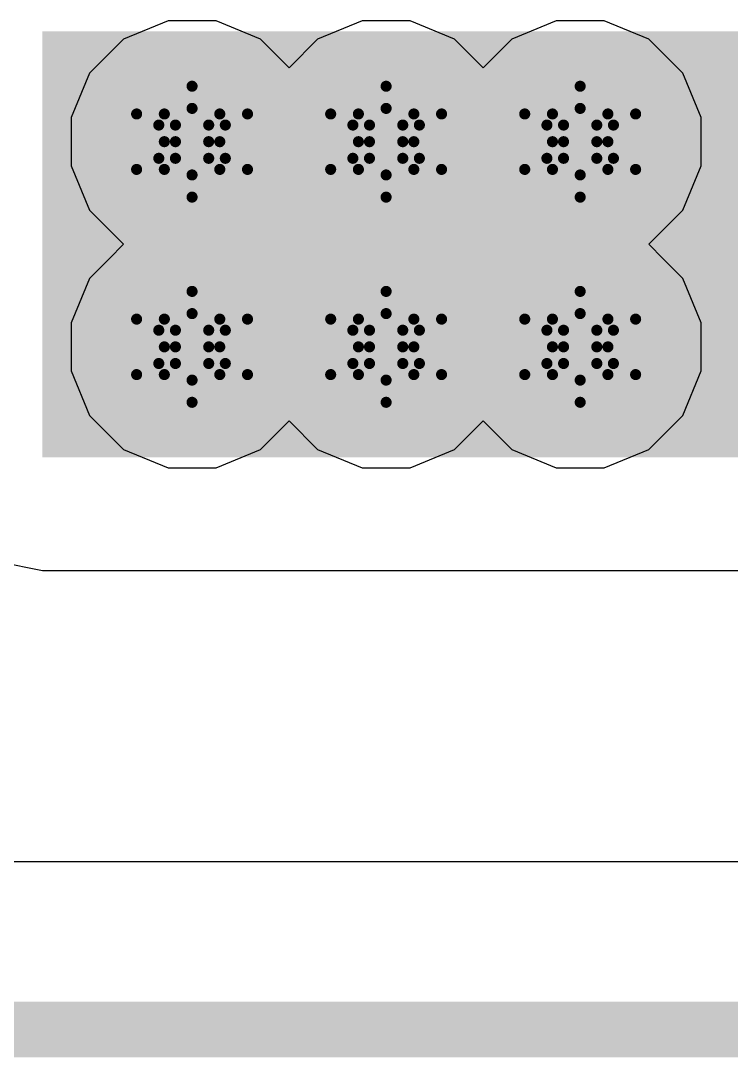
# Model space of a CAD drawing. Header units: inches. Extents: x -5 to 5328, y -4 to 5281.
# Drawn here: x 16.469 to 19.724, y -4.127 to 0.621 of the extents above; entities that cross this region are included whole.
import ezdxf

# ---------------------------------------------------------------- set-up
doc = ezdxf.new("R2010")
doc.units = ezdxf.units.IN
for name, color, linetype in [('Board Outline', 216, 'Continuous'), ('Bottom Layer', 5, 'Continuous'), ('Bottom Solder', 6, 'Continuous'), ('Drill Drawing', 1, 'Continuous'), ('Layer 1', 16, 'Continuous'), ('Layer 2', 76, 'Continuous'), ('Top Layer', 1, 'Continuous'), ('Top Solder', 216, 'Continuous'), ('Via Holes', 16, 'Continuous')]:
    doc.layers.add(name, color=color, linetype=linetype)

msp = doc.modelspace()

# ---------------------------------------------------------------- hatches: boundary and pattern name
at = {"layer": 'Bottom Layer'}
h = msp.add_hatch(color=5, dxfattribs=at)
edge = h.paths.add_edge_path()
edge.add_arc((17.2541, 0.0668), 0.3, 0, 360)
h = msp.add_hatch(color=5, dxfattribs=at)
edge = h.paths.add_edge_path()
edge.add_arc((18.1431, 0.0668), 0.3, 0, 360)
h = msp.add_hatch(color=5, dxfattribs=at)
edge = h.paths.add_edge_path()
edge.add_arc((19.0321, 0.0668), 0.3, 0, 360)
h = msp.add_hatch(color=5, dxfattribs=at)
edge = h.paths.add_edge_path()
edge.add_arc((17.2541, -0.873), 0.3, 0, 360)
h = msp.add_hatch(color=5, dxfattribs=at)
edge = h.paths.add_edge_path()
edge.add_arc((18.1431, -0.873), 0.3, 0, 360)
h = msp.add_hatch(color=5, dxfattribs=at)
edge = h.paths.add_edge_path()
edge.add_arc((19.0321, -0.873), 0.3, 0, 360)
at = {"layer": 'Bottom Solder'}
h = msp.add_hatch(color=6, dxfattribs=at)
edge = h.paths.add_edge_path()
edge.add_arc((17.2541, 0.0668), 0.4016, 0, 360)
h = msp.add_hatch(color=6, dxfattribs=at)
edge = h.paths.add_edge_path()
edge.add_arc((18.1431, 0.0668), 0.4016, 0, 360)
h = msp.add_hatch(color=6, dxfattribs=at)
edge = h.paths.add_edge_path()
edge.add_arc((19.0321, 0.0668), 0.4016, 0, 360)
h = msp.add_hatch(color=6, dxfattribs=at)
edge = h.paths.add_edge_path()
edge.add_arc((17.2541, -0.873), 0.4016, 0, 360)
h = msp.add_hatch(color=6, dxfattribs=at)
edge = h.paths.add_edge_path()
edge.add_arc((18.1431, -0.873), 0.4016, 0, 360)
h = msp.add_hatch(color=6, dxfattribs=at)
edge = h.paths.add_edge_path()
edge.add_arc((19.0321, -0.873), 0.4016, 0, 360)
at = {"layer": 'Layer 1'}
h = msp.add_hatch(color=16, dxfattribs=at)
edge = h.paths.add_edge_path()
edge.add_arc((17.2541, 0.0668), 0.3, 0, 360)
h = msp.add_hatch(color=16, dxfattribs=at)
edge = h.paths.add_edge_path()
edge.add_arc((18.1431, 0.0668), 0.3, 0, 360)
h = msp.add_hatch(color=16, dxfattribs=at)
edge = h.paths.add_edge_path()
edge.add_arc((19.0321, 0.0668), 0.3, 0, 360)
h = msp.add_hatch(color=16, dxfattribs=at)
edge = h.paths.add_edge_path()
edge.add_arc((17.2541, -0.873), 0.3, 0, 360)
h = msp.add_hatch(color=16, dxfattribs=at)
edge = h.paths.add_edge_path()
edge.add_arc((18.1431, -0.873), 0.3, 0, 360)
h = msp.add_hatch(color=16, dxfattribs=at)
edge = h.paths.add_edge_path()
edge.add_arc((19.0321, -0.873), 0.3, 0, 360)
at = {"layer": 'Layer 2'}
h = msp.add_hatch(color=76, dxfattribs=at)
edge = h.paths.add_edge_path()
edge.add_arc((17.2541, 0.0668), 0.3, 0, 360)
h = msp.add_hatch(color=76, dxfattribs=at)
edge = h.paths.add_edge_path()
edge.add_arc((18.1431, 0.0668), 0.3, 0, 360)
h = msp.add_hatch(color=76, dxfattribs=at)
edge = h.paths.add_edge_path()
edge.add_arc((19.0321, 0.0668), 0.3, 0, 360)
h = msp.add_hatch(color=76, dxfattribs=at)
edge = h.paths.add_edge_path()
edge.add_arc((17.2541, -0.873), 0.3, 0, 360)
h = msp.add_hatch(color=76, dxfattribs=at)
edge = h.paths.add_edge_path()
edge.add_arc((18.1431, -0.873), 0.3, 0, 360)
h = msp.add_hatch(color=76, dxfattribs=at)
edge = h.paths.add_edge_path()
edge.add_arc((19.0321, -0.873), 0.3, 0, 360)
at = {"layer": 'Top Layer'}
msp.add_hatch(color=1, dxfattribs=at).paths.add_polyline_path([(16.5683, -1.3791), (21.4423, -1.3791), (21.4423, 0.5717), (16.5683, 0.5717)])
h = msp.add_hatch(color=1, dxfattribs=at)
edge = h.paths.add_edge_path()
edge.add_arc((17.2541, 0.0668), 0.3, 0, 360)
h = msp.add_hatch(color=1, dxfattribs=at)
edge = h.paths.add_edge_path()
edge.add_arc((18.1431, 0.0668), 0.3, 0, 360)
h = msp.add_hatch(color=1, dxfattribs=at)
edge = h.paths.add_edge_path()
edge.add_arc((19.0321, 0.0668), 0.3, 0, 360)
h = msp.add_hatch(color=1, dxfattribs=at)
edge = h.paths.add_edge_path()
edge.add_arc((17.2541, -0.873), 0.3, 0, 360)
h = msp.add_hatch(color=1, dxfattribs=at)
edge = h.paths.add_edge_path()
edge.add_arc((18.1431, -0.873), 0.3, 0, 360)
h = msp.add_hatch(color=1, dxfattribs=at)
edge = h.paths.add_edge_path()
edge.add_arc((19.0321, -0.873), 0.3, 0, 360)
at = {"layer": 'Top Solder'}
h = msp.add_hatch(color=216, dxfattribs=at)
edge = h.paths.add_edge_path()
edge.add_arc((17.2541, 0.0668), 0.4016, 0, 360)
h = msp.add_hatch(color=216, dxfattribs=at)
edge = h.paths.add_edge_path()
edge.add_arc((18.1431, 0.0668), 0.4016, 0, 360)
h = msp.add_hatch(color=216, dxfattribs=at)
edge = h.paths.add_edge_path()
edge.add_arc((19.0321, 0.0668), 0.4016, 0, 360)
h = msp.add_hatch(color=216, dxfattribs=at)
edge = h.paths.add_edge_path()
edge.add_arc((17.2541, -0.873), 0.4016, 0, 360)
h = msp.add_hatch(color=216, dxfattribs=at)
edge = h.paths.add_edge_path()
edge.add_arc((18.1431, -0.873), 0.4016, 0, 360)
h = msp.add_hatch(color=216, dxfattribs=at)
edge = h.paths.add_edge_path()
edge.add_arc((19.0321, -0.873), 0.4016, 0, 360)
at = {"layer": 'Via Holes'}
h = msp.add_hatch(color=7, dxfattribs=at)
edge = h.paths.add_edge_path()
edge.add_arc((17.2541, 0.0668), 0.15, 0, 360)
h = msp.add_hatch(color=7, dxfattribs=at)
edge = h.paths.add_edge_path()
edge.add_arc((18.1431, 0.0668), 0.15, 0, 360)
h = msp.add_hatch(color=7, dxfattribs=at)
edge = h.paths.add_edge_path()
edge.add_arc((19.0321, 0.0668), 0.15, 0, 360)
h = msp.add_hatch(color=7, dxfattribs=at)
edge = h.paths.add_edge_path()
edge.add_arc((17.2541, -0.873), 0.15, 0, 360)
h = msp.add_hatch(color=7, dxfattribs=at)
edge = h.paths.add_edge_path()
edge.add_arc((18.1431, -0.873), 0.15, 0, 360)
h = msp.add_hatch(color=7, dxfattribs=at)
edge = h.paths.add_edge_path()
edge.add_arc((19.0321, -0.873), 0.15, 0, 360)

# ---------------------------------------------------------------- linework, layer by layer
at = {"layer": 'Board Outline'}
msp.add_lwpolyline([(-4.0187, -4, 0.254, 0.254, 0), (145.9813, -4, 0.254, 0.254, 0)], format="xyseb", dxfattribs=at)
at = {"layer": 'Bottom Layer'}
for p, q in [((17.1439, 0.6208), (16.9403, 0.5365)), ((17.3643, 0.6208), (17.1439, 0.6208)), ((17.5679, 0.5365), (17.3643, 0.6208)), ((18.0329, 0.6208), (17.8293, 0.5365)), ((18.2533, 0.6208), (18.0329, 0.6208)), ((18.4569, 0.5365), (18.2533, 0.6208)), ((18.9219, 0.6208), (18.7183, 0.5365)), ((19.1423, 0.6208), (18.9219, 0.6208)), ((19.3459, 0.5365), (19.1423, 0.6208)), ((16.9403, 0.5365), (16.7844, 0.3806)), ((17.6986, 0.4058), (17.5679, 0.5365)), ((17.8293, 0.5365), (17.6986, 0.4058)), ((18.5876, 0.4058), (18.4569, 0.5365)), ((18.7183, 0.5365), (18.5876, 0.4058)), ((19.5017, 0.3806), (19.3459, 0.5365)), ((16.7844, 0.3806), (16.7001, 0.177)), ((19.5861, 0.177), (19.5017, 0.3806)), ((16.7001, 0.177), (16.7001, -0.0434)), ((19.5861, -0.0434), (19.5861, 0.177)), ((16.7001, -0.0434), (16.7844, -0.247)), ((19.5017, -0.247), (19.5861, -0.0434)), ((16.7844, -0.247), (16.8741, -0.3367)), ((19.412, -0.3367), (19.5017, -0.247)), ((16.8741, -0.3367), (16.94, -0.4031)), ((19.3461, -0.4031), (19.412, -0.3367)), ((16.94, -0.4031), (16.8741, -0.4695)), ((19.412, -0.4695), (19.3461, -0.4031)), ((16.8741, -0.4695), (16.7844, -0.5592)), ((19.5017, -0.5592), (19.412, -0.4695)), ((16.7844, -0.5592), (16.7001, -0.7628)), ((19.5861, -0.7628), (19.5017, -0.5592)), ((16.7001, -0.7628), (16.7001, -0.9832)), ((19.5861, -0.9832), (19.5861, -0.7628)), ((16.7001, -0.9832), (16.7844, -1.1868)), ((19.5017, -1.1868), (19.5861, -0.9832)), ((16.7844, -1.1868), (16.9403, -1.3426)), ((19.3459, -1.3426), (19.5017, -1.1868)), ((17.5679, -1.3426), (17.6986, -1.212)), ((17.6986, -1.212), (17.8293, -1.3426)), ((18.4569, -1.3426), (18.5876, -1.212)), ((18.5876, -1.212), (18.7183, -1.3426)), ((16.9403, -1.3426), (17.1439, -1.427)), ((17.3643, -1.427), (17.5679, -1.3426)), ((17.8293, -1.3426), (18.0329, -1.427)), ((18.2533, -1.427), (18.4569, -1.3426)), ((18.7183, -1.3426), (18.9219, -1.427)), ((19.1423, -1.427), (19.3459, -1.3426)), ((17.1439, -1.427), (17.3643, -1.427)), ((18.0329, -1.427), (18.2533, -1.427)), ((18.9219, -1.427), (19.1423, -1.427)), ((56.4502, -3.2314), (2.574, -3.2314))]:
    msp.add_line(p, q, dxfattribs=at)
at = {"layer": 'Drill Drawing'}
for points in [[(17.1271, 0.1938, 0.0508, 0.0508, 0), (17.2541, 0.3208, 0.0508, 0.0508, 0)], [(17.2541, 0.3208, 0.0508, 0.0508, 0), (17.3811, 0.1938, 0.0508, 0.0508, 0)], [(18.0161, 0.1938, 0.0508, 0.0508, 0), (18.1431, 0.3208, 0.0508, 0.0508, 0)], [(18.1431, 0.3208, 0.0508, 0.0508, 0), (18.2701, 0.1938, 0.0508, 0.0508, 0)], [(18.9051, 0.1938, 0.0508, 0.0508, 0), (19.0321, 0.3208, 0.0508, 0.0508, 0)], [(19.0321, 0.3208, 0.0508, 0.0508, 0), (19.1591, 0.1938, 0.0508, 0.0508, 0)], [(17.1779, 0.143, 0.0508, 0.0508, 0), (17.2541, 0.2192, 0.0508, 0.0508, 0)], [(17.2541, 0.2192, 0.0508, 0.0508, 0), (17.3303, 0.143, 0.0508, 0.0508, 0)], [(18.0669, 0.143, 0.0508, 0.0508, 0), (18.1431, 0.2192, 0.0508, 0.0508, 0)], [(18.1431, 0.2192, 0.0508, 0.0508, 0), (18.2193, 0.143, 0.0508, 0.0508, 0)], [(18.9559, 0.143, 0.0508, 0.0508, 0), (19.0321, 0.2192, 0.0508, 0.0508, 0)], [(19.0321, 0.2192, 0.0508, 0.0508, 0), (19.1083, 0.143, 0.0508, 0.0508, 0)], [(17.0001, 0.1938, 0.0508, 0.0508, 0), (17.1271, 0.0668, 0.0508, 0.0508, 0)], [(17.0001, 0.1938, 0.0508, 0.0508, 0), (17.1271, 0.1938, 0.0508, 0.0508, 0)], [(17.3811, 0.1938, 0.0508, 0.0508, 0), (17.5081, 0.1938, 0.0508, 0.0508, 0)], [(17.3811, 0.0668, 0.0508, 0.0508, 0), (17.5081, 0.1938, 0.0508, 0.0508, 0)], [(17.8891, 0.1938, 0.0508, 0.0508, 0), (18.0161, 0.0668, 0.0508, 0.0508, 0)], [(17.8891, 0.1938, 0.0508, 0.0508, 0), (18.0161, 0.1938, 0.0508, 0.0508, 0)], [(18.2701, 0.1938, 0.0508, 0.0508, 0), (18.3971, 0.1938, 0.0508, 0.0508, 0)], [(18.2701, 0.0668, 0.0508, 0.0508, 0), (18.3971, 0.1938, 0.0508, 0.0508, 0)], [(18.7781, 0.1938, 0.0508, 0.0508, 0), (18.9051, 0.0668, 0.0508, 0.0508, 0)], [(18.7781, 0.1938, 0.0508, 0.0508, 0), (18.9051, 0.1938, 0.0508, 0.0508, 0)], [(19.1591, 0.1938, 0.0508, 0.0508, 0), (19.2861, 0.1938, 0.0508, 0.0508, 0)], [(19.1591, 0.0668, 0.0508, 0.0508, 0), (19.2861, 0.1938, 0.0508, 0.0508, 0)], [(17.1017, 0.143, 0.0508, 0.0508, 0), (17.1779, 0.0668, 0.0508, 0.0508, 0)], [(17.1017, 0.143, 0.0508, 0.0508, 0), (17.1779, 0.143, 0.0508, 0.0508, 0)], [(17.3303, 0.143, 0.0508, 0.0508, 0), (17.4065, 0.143, 0.0508, 0.0508, 0)], [(17.3303, 0.0668, 0.0508, 0.0508, 0), (17.4065, 0.143, 0.0508, 0.0508, 0)], [(17.9907, 0.143, 0.0508, 0.0508, 0), (18.0669, 0.0668, 0.0508, 0.0508, 0)], [(17.9907, 0.143, 0.0508, 0.0508, 0), (18.0669, 0.143, 0.0508, 0.0508, 0)], [(18.2193, 0.143, 0.0508, 0.0508, 0), (18.2955, 0.143, 0.0508, 0.0508, 0)], [(18.2193, 0.0668, 0.0508, 0.0508, 0), (18.2955, 0.143, 0.0508, 0.0508, 0)], [(18.8797, 0.143, 0.0508, 0.0508, 0), (18.9559, 0.0668, 0.0508, 0.0508, 0)], [(18.8797, 0.143, 0.0508, 0.0508, 0), (18.9559, 0.143, 0.0508, 0.0508, 0)], [(19.1083, 0.143, 0.0508, 0.0508, 0), (19.1845, 0.143, 0.0508, 0.0508, 0)], [(19.1083, 0.0668, 0.0508, 0.0508, 0), (19.1845, 0.143, 0.0508, 0.0508, 0)], [(17.0001, -0.0602, 0.0508, 0.0508, 0), (17.1271, 0.0668, 0.0508, 0.0508, 0)], [(17.1017, -0.0094, 0.0508, 0.0508, 0), (17.1779, 0.0668, 0.0508, 0.0508, 0)], [(17.3303, 0.0668, 0.0508, 0.0508, 0), (17.4065, -0.0094, 0.0508, 0.0508, 0)], [(17.3811, 0.0668, 0.0508, 0.0508, 0), (17.5081, -0.0602, 0.0508, 0.0508, 0)], [(17.8891, -0.0602, 0.0508, 0.0508, 0), (18.0161, 0.0668, 0.0508, 0.0508, 0)], [(17.9907, -0.0094, 0.0508, 0.0508, 0), (18.0669, 0.0668, 0.0508, 0.0508, 0)], [(18.2193, 0.0668, 0.0508, 0.0508, 0), (18.2955, -0.0094, 0.0508, 0.0508, 0)], [(18.2701, 0.0668, 0.0508, 0.0508, 0), (18.3971, -0.0602, 0.0508, 0.0508, 0)], [(18.7781, -0.0602, 0.0508, 0.0508, 0), (18.9051, 0.0668, 0.0508, 0.0508, 0)], [(18.8797, -0.0094, 0.0508, 0.0508, 0), (18.9559, 0.0668, 0.0508, 0.0508, 0)], [(19.1083, 0.0668, 0.0508, 0.0508, 0), (19.1845, -0.0094, 0.0508, 0.0508, 0)], [(19.1591, 0.0668, 0.0508, 0.0508, 0), (19.2861, -0.0602, 0.0508, 0.0508, 0)], [(17.1017, -0.0094, 0.0508, 0.0508, 0), (17.1779, -0.0094, 0.0508, 0.0508, 0)], [(17.1779, -0.0094, 0.0508, 0.0508, 0), (17.2541, -0.0856, 0.0508, 0.0508, 0)], [(17.2541, -0.0856, 0.0508, 0.0508, 0), (17.3303, -0.0094, 0.0508, 0.0508, 0)], [(17.3303, -0.0094, 0.0508, 0.0508, 0), (17.4065, -0.0094, 0.0508, 0.0508, 0)], [(17.9907, -0.0094, 0.0508, 0.0508, 0), (18.0669, -0.0094, 0.0508, 0.0508, 0)], [(18.0669, -0.0094, 0.0508, 0.0508, 0), (18.1431, -0.0856, 0.0508, 0.0508, 0)], [(18.1431, -0.0856, 0.0508, 0.0508, 0), (18.2193, -0.0094, 0.0508, 0.0508, 0)], [(18.2193, -0.0094, 0.0508, 0.0508, 0), (18.2955, -0.0094, 0.0508, 0.0508, 0)], [(18.8797, -0.0094, 0.0508, 0.0508, 0), (18.9559, -0.0094, 0.0508, 0.0508, 0)], [(18.9559, -0.0094, 0.0508, 0.0508, 0), (19.0321, -0.0856, 0.0508, 0.0508, 0)], [(19.0321, -0.0856, 0.0508, 0.0508, 0), (19.1083, -0.0094, 0.0508, 0.0508, 0)], [(19.1083, -0.0094, 0.0508, 0.0508, 0), (19.1845, -0.0094, 0.0508, 0.0508, 0)], [(17.0001, -0.0602, 0.0508, 0.0508, 0), (17.1271, -0.0602, 0.0508, 0.0508, 0)], [(17.1271, -0.0602, 0.0508, 0.0508, 0), (17.2541, -0.1872, 0.0508, 0.0508, 0)], [(17.2541, -0.1872, 0.0508, 0.0508, 0), (17.3811, -0.0602, 0.0508, 0.0508, 0)], [(17.3811, -0.0602, 0.0508, 0.0508, 0), (17.5081, -0.0602, 0.0508, 0.0508, 0)], [(17.8891, -0.0602, 0.0508, 0.0508, 0), (18.0161, -0.0602, 0.0508, 0.0508, 0)], [(18.0161, -0.0602, 0.0508, 0.0508, 0), (18.1431, -0.1872, 0.0508, 0.0508, 0)], [(18.1431, -0.1872, 0.0508, 0.0508, 0), (18.2701, -0.0602, 0.0508, 0.0508, 0)], [(18.2701, -0.0602, 0.0508, 0.0508, 0), (18.3971, -0.0602, 0.0508, 0.0508, 0)], [(18.7781, -0.0602, 0.0508, 0.0508, 0), (18.9051, -0.0602, 0.0508, 0.0508, 0)], [(18.9051, -0.0602, 0.0508, 0.0508, 0), (19.0321, -0.1872, 0.0508, 0.0508, 0)], [(19.0321, -0.1872, 0.0508, 0.0508, 0), (19.1591, -0.0602, 0.0508, 0.0508, 0)], [(19.1591, -0.0602, 0.0508, 0.0508, 0), (19.2861, -0.0602, 0.0508, 0.0508, 0)], [(17.1271, -0.746, 0.0508, 0.0508, 0), (17.2541, -0.619, 0.0508, 0.0508, 0)], [(17.2541, -0.619, 0.0508, 0.0508, 0), (17.3811, -0.746, 0.0508, 0.0508, 0)], [(18.0161, -0.746, 0.0508, 0.0508, 0), (18.1431, -0.619, 0.0508, 0.0508, 0)], [(18.1431, -0.619, 0.0508, 0.0508, 0), (18.2701, -0.746, 0.0508, 0.0508, 0)], [(18.9051, -0.746, 0.0508, 0.0508, 0), (19.0321, -0.619, 0.0508, 0.0508, 0)], [(19.0321, -0.619, 0.0508, 0.0508, 0), (19.1591, -0.746, 0.0508, 0.0508, 0)], [(17.1779, -0.7968, 0.0508, 0.0508, 0), (17.2541, -0.7206, 0.0508, 0.0508, 0)], [(17.2541, -0.7206, 0.0508, 0.0508, 0), (17.3303, -0.7968, 0.0508, 0.0508, 0)], [(18.0669, -0.7968, 0.0508, 0.0508, 0), (18.1431, -0.7206, 0.0508, 0.0508, 0)], [(18.1431, -0.7206, 0.0508, 0.0508, 0), (18.2193, -0.7968, 0.0508, 0.0508, 0)], [(18.9559, -0.7968, 0.0508, 0.0508, 0), (19.0321, -0.7206, 0.0508, 0.0508, 0)], [(19.0321, -0.7206, 0.0508, 0.0508, 0), (19.1083, -0.7968, 0.0508, 0.0508, 0)], [(17.0001, -0.746, 0.0508, 0.0508, 0), (17.1271, -0.873, 0.0508, 0.0508, 0)], [(17.0001, -0.746, 0.0508, 0.0508, 0), (17.1271, -0.746, 0.0508, 0.0508, 0)], [(17.3811, -0.746, 0.0508, 0.0508, 0), (17.5081, -0.746, 0.0508, 0.0508, 0)], [(17.3811, -0.873, 0.0508, 0.0508, 0), (17.5081, -0.746, 0.0508, 0.0508, 0)], [(17.8891, -0.746, 0.0508, 0.0508, 0), (18.0161, -0.873, 0.0508, 0.0508, 0)], [(17.8891, -0.746, 0.0508, 0.0508, 0), (18.0161, -0.746, 0.0508, 0.0508, 0)], [(18.2701, -0.746, 0.0508, 0.0508, 0), (18.3971, -0.746, 0.0508, 0.0508, 0)], [(18.2701, -0.873, 0.0508, 0.0508, 0), (18.3971, -0.746, 0.0508, 0.0508, 0)], [(18.7781, -0.746, 0.0508, 0.0508, 0), (18.9051, -0.873, 0.0508, 0.0508, 0)], [(18.7781, -0.746, 0.0508, 0.0508, 0), (18.9051, -0.746, 0.0508, 0.0508, 0)], [(19.1591, -0.746, 0.0508, 0.0508, 0), (19.2861, -0.746, 0.0508, 0.0508, 0)], [(19.1591, -0.873, 0.0508, 0.0508, 0), (19.2861, -0.746, 0.0508, 0.0508, 0)], [(17.1017, -0.7968, 0.0508, 0.0508, 0), (17.1779, -0.873, 0.0508, 0.0508, 0)], [(17.1017, -0.7968, 0.0508, 0.0508, 0), (17.1779, -0.7968, 0.0508, 0.0508, 0)], [(17.3303, -0.7968, 0.0508, 0.0508, 0), (17.4065, -0.7968, 0.0508, 0.0508, 0)], [(17.3303, -0.873, 0.0508, 0.0508, 0), (17.4065, -0.7968, 0.0508, 0.0508, 0)], [(17.9907, -0.7968, 0.0508, 0.0508, 0), (18.0669, -0.873, 0.0508, 0.0508, 0)], [(17.9907, -0.7968, 0.0508, 0.0508, 0), (18.0669, -0.7968, 0.0508, 0.0508, 0)], [(18.2193, -0.7968, 0.0508, 0.0508, 0), (18.2955, -0.7968, 0.0508, 0.0508, 0)], [(18.2193, -0.873, 0.0508, 0.0508, 0), (18.2955, -0.7968, 0.0508, 0.0508, 0)], [(18.8797, -0.7968, 0.0508, 0.0508, 0), (18.9559, -0.873, 0.0508, 0.0508, 0)], [(18.8797, -0.7968, 0.0508, 0.0508, 0), (18.9559, -0.7968, 0.0508, 0.0508, 0)], [(19.1083, -0.7968, 0.0508, 0.0508, 0), (19.1845, -0.7968, 0.0508, 0.0508, 0)], [(19.1083, -0.873, 0.0508, 0.0508, 0), (19.1845, -0.7968, 0.0508, 0.0508, 0)], [(17.0001, -1, 0.0508, 0.0508, 0), (17.1271, -0.873, 0.0508, 0.0508, 0)], [(17.1017, -0.9492, 0.0508, 0.0508, 0), (17.1779, -0.873, 0.0508, 0.0508, 0)], [(17.3303, -0.873, 0.0508, 0.0508, 0), (17.4065, -0.9492, 0.0508, 0.0508, 0)], [(17.3811, -0.873, 0.0508, 0.0508, 0), (17.5081, -1, 0.0508, 0.0508, 0)], [(17.8891, -1, 0.0508, 0.0508, 0), (18.0161, -0.873, 0.0508, 0.0508, 0)], [(17.9907, -0.9492, 0.0508, 0.0508, 0), (18.0669, -0.873, 0.0508, 0.0508, 0)], [(18.2193, -0.873, 0.0508, 0.0508, 0), (18.2955, -0.9492, 0.0508, 0.0508, 0)], [(18.2701, -0.873, 0.0508, 0.0508, 0), (18.3971, -1, 0.0508, 0.0508, 0)], [(18.7781, -1, 0.0508, 0.0508, 0), (18.9051, -0.873, 0.0508, 0.0508, 0)], [(18.8797, -0.9492, 0.0508, 0.0508, 0), (18.9559, -0.873, 0.0508, 0.0508, 0)], [(19.1083, -0.873, 0.0508, 0.0508, 0), (19.1845, -0.9492, 0.0508, 0.0508, 0)], [(19.1591, -0.873, 0.0508, 0.0508, 0), (19.2861, -1, 0.0508, 0.0508, 0)], [(17.1017, -0.9492, 0.0508, 0.0508, 0), (17.1779, -0.9492, 0.0508, 0.0508, 0)], [(17.1779, -0.9492, 0.0508, 0.0508, 0), (17.2541, -1.0254, 0.0508, 0.0508, 0)], [(17.2541, -1.0254, 0.0508, 0.0508, 0), (17.3303, -0.9492, 0.0508, 0.0508, 0)], [(17.3303, -0.9492, 0.0508, 0.0508, 0), (17.4065, -0.9492, 0.0508, 0.0508, 0)], [(17.9907, -0.9492, 0.0508, 0.0508, 0), (18.0669, -0.9492, 0.0508, 0.0508, 0)], [(18.0669, -0.9492, 0.0508, 0.0508, 0), (18.1431, -1.0254, 0.0508, 0.0508, 0)], [(18.1431, -1.0254, 0.0508, 0.0508, 0), (18.2193, -0.9492, 0.0508, 0.0508, 0)], [(18.2193, -0.9492, 0.0508, 0.0508, 0), (18.2955, -0.9492, 0.0508, 0.0508, 0)], [(18.8797, -0.9492, 0.0508, 0.0508, 0), (18.9559, -0.9492, 0.0508, 0.0508, 0)], [(18.9559, -0.9492, 0.0508, 0.0508, 0), (19.0321, -1.0254, 0.0508, 0.0508, 0)], [(19.0321, -1.0254, 0.0508, 0.0508, 0), (19.1083, -0.9492, 0.0508, 0.0508, 0)], [(19.1083, -0.9492, 0.0508, 0.0508, 0), (19.1845, -0.9492, 0.0508, 0.0508, 0)], [(17.0001, -1, 0.0508, 0.0508, 0), (17.1271, -1, 0.0508, 0.0508, 0)], [(17.1271, -1, 0.0508, 0.0508, 0), (17.2541, -1.127, 0.0508, 0.0508, 0)], [(17.2541, -1.127, 0.0508, 0.0508, 0), (17.3811, -1, 0.0508, 0.0508, 0)], [(17.3811, -1, 0.0508, 0.0508, 0), (17.5081, -1, 0.0508, 0.0508, 0)], [(17.8891, -1, 0.0508, 0.0508, 0), (18.0161, -1, 0.0508, 0.0508, 0)], [(18.0161, -1, 0.0508, 0.0508, 0), (18.1431, -1.127, 0.0508, 0.0508, 0)], [(18.1431, -1.127, 0.0508, 0.0508, 0), (18.2701, -1, 0.0508, 0.0508, 0)], [(18.2701, -1, 0.0508, 0.0508, 0), (18.3971, -1, 0.0508, 0.0508, 0)], [(18.7781, -1, 0.0508, 0.0508, 0), (18.9051, -1, 0.0508, 0.0508, 0)], [(18.9051, -1, 0.0508, 0.0508, 0), (19.0321, -1.127, 0.0508, 0.0508, 0)], [(19.0321, -1.127, 0.0508, 0.0508, 0), (19.1591, -1, 0.0508, 0.0508, 0)], [(19.1591, -1, 0.0508, 0.0508, 0), (19.2861, -1, 0.0508, 0.0508, 0)]]:
    msp.add_lwpolyline(points, format="xyseb", dxfattribs=at)
for points in [[(17.2414, 0.3208, 0.0254, 0.0254, 1), (17.2668, 0.3208, 0.0254, 0.0254, 1)], [(17.2414, 0.3208, 0.0254, 0.0254, 1), (17.2668, 0.3208, 0.0254, 0.0254, 1)], [(18.1304, 0.3208, 0.0254, 0.0254, 1), (18.1558, 0.3208, 0.0254, 0.0254, 1)], [(18.1304, 0.3208, 0.0254, 0.0254, 1), (18.1558, 0.3208, 0.0254, 0.0254, 1)], [(19.0194, 0.3208, 0.0254, 0.0254, 1), (19.0448, 0.3208, 0.0254, 0.0254, 1)], [(19.0194, 0.3208, 0.0254, 0.0254, 1), (19.0448, 0.3208, 0.0254, 0.0254, 1)], [(17.2414, 0.2192, 0.0254, 0.0254, 1), (17.2668, 0.2192, 0.0254, 0.0254, 1)], [(17.2414, 0.2192, 0.0254, 0.0254, 1), (17.2668, 0.2192, 0.0254, 0.0254, 1)], [(18.1304, 0.2192, 0.0254, 0.0254, 1), (18.1558, 0.2192, 0.0254, 0.0254, 1)], [(18.1304, 0.2192, 0.0254, 0.0254, 1), (18.1558, 0.2192, 0.0254, 0.0254, 1)], [(19.0194, 0.2192, 0.0254, 0.0254, 1), (19.0448, 0.2192, 0.0254, 0.0254, 1)], [(19.0194, 0.2192, 0.0254, 0.0254, 1), (19.0448, 0.2192, 0.0254, 0.0254, 1)], [(16.9874, 0.1938, 0.0254, 0.0254, 1), (17.0128, 0.1938, 0.0254, 0.0254, 1)], [(16.9874, 0.1938, 0.0254, 0.0254, 1), (17.0128, 0.1938, 0.0254, 0.0254, 1)], [(17.1144, 0.1938, 0.0254, 0.0254, 1), (17.1398, 0.1938, 0.0254, 0.0254, 1)], [(17.1144, 0.1938, 0.0254, 0.0254, 1), (17.1398, 0.1938, 0.0254, 0.0254, 1)], [(17.3684, 0.1938, 0.0254, 0.0254, 1), (17.3938, 0.1938, 0.0254, 0.0254, 1)], [(17.3684, 0.1938, 0.0254, 0.0254, 1), (17.3938, 0.1938, 0.0254, 0.0254, 1)], [(17.4954, 0.1938, 0.0254, 0.0254, 1), (17.5208, 0.1938, 0.0254, 0.0254, 1)], [(17.4954, 0.1938, 0.0254, 0.0254, 1), (17.5208, 0.1938, 0.0254, 0.0254, 1)], [(17.8764, 0.1938, 0.0254, 0.0254, 1), (17.9018, 0.1938, 0.0254, 0.0254, 1)], [(17.8764, 0.1938, 0.0254, 0.0254, 1), (17.9018, 0.1938, 0.0254, 0.0254, 1)], [(18.0034, 0.1938, 0.0254, 0.0254, 1), (18.0288, 0.1938, 0.0254, 0.0254, 1)], [(18.0034, 0.1938, 0.0254, 0.0254, 1), (18.0288, 0.1938, 0.0254, 0.0254, 1)], [(18.2574, 0.1938, 0.0254, 0.0254, 1), (18.2828, 0.1938, 0.0254, 0.0254, 1)], [(18.2574, 0.1938, 0.0254, 0.0254, 1), (18.2828, 0.1938, 0.0254, 0.0254, 1)], [(18.3844, 0.1938, 0.0254, 0.0254, 1), (18.4098, 0.1938, 0.0254, 0.0254, 1)], [(18.3844, 0.1938, 0.0254, 0.0254, 1), (18.4098, 0.1938, 0.0254, 0.0254, 1)], [(18.7654, 0.1938, 0.0254, 0.0254, 1), (18.7908, 0.1938, 0.0254, 0.0254, 1)], [(18.7654, 0.1938, 0.0254, 0.0254, 1), (18.7908, 0.1938, 0.0254, 0.0254, 1)], [(18.8924, 0.1938, 0.0254, 0.0254, 1), (18.9178, 0.1938, 0.0254, 0.0254, 1)], [(18.8924, 0.1938, 0.0254, 0.0254, 1), (18.9178, 0.1938, 0.0254, 0.0254, 1)], [(19.1464, 0.1938, 0.0254, 0.0254, 1), (19.1718, 0.1938, 0.0254, 0.0254, 1)], [(19.1464, 0.1938, 0.0254, 0.0254, 1), (19.1718, 0.1938, 0.0254, 0.0254, 1)], [(19.2734, 0.1938, 0.0254, 0.0254, 1), (19.2988, 0.1938, 0.0254, 0.0254, 1)], [(19.2734, 0.1938, 0.0254, 0.0254, 1), (19.2988, 0.1938, 0.0254, 0.0254, 1)], [(17.089, 0.143, 0.0254, 0.0254, 1), (17.1144, 0.143, 0.0254, 0.0254, 1)], [(17.089, 0.143, 0.0254, 0.0254, 1), (17.1144, 0.143, 0.0254, 0.0254, 1)], [(17.1652, 0.143, 0.0254, 0.0254, 1), (17.1906, 0.143, 0.0254, 0.0254, 1)], [(17.1652, 0.143, 0.0254, 0.0254, 1), (17.1906, 0.143, 0.0254, 0.0254, 1)], [(17.3176, 0.143, 0.0254, 0.0254, 1), (17.343, 0.143, 0.0254, 0.0254, 1)], [(17.3176, 0.143, 0.0254, 0.0254, 1), (17.343, 0.143, 0.0254, 0.0254, 1)], [(17.3938, 0.143, 0.0254, 0.0254, 1), (17.4192, 0.143, 0.0254, 0.0254, 1)], [(17.3938, 0.143, 0.0254, 0.0254, 1), (17.4192, 0.143, 0.0254, 0.0254, 1)], [(17.978, 0.143, 0.0254, 0.0254, 1), (18.0034, 0.143, 0.0254, 0.0254, 1)], [(17.978, 0.143, 0.0254, 0.0254, 1), (18.0034, 0.143, 0.0254, 0.0254, 1)], [(18.0542, 0.143, 0.0254, 0.0254, 1), (18.0796, 0.143, 0.0254, 0.0254, 1)], [(18.0542, 0.143, 0.0254, 0.0254, 1), (18.0796, 0.143, 0.0254, 0.0254, 1)], [(18.2066, 0.143, 0.0254, 0.0254, 1), (18.232, 0.143, 0.0254, 0.0254, 1)], [(18.2066, 0.143, 0.0254, 0.0254, 1), (18.232, 0.143, 0.0254, 0.0254, 1)], [(18.2828, 0.143, 0.0254, 0.0254, 1), (18.3082, 0.143, 0.0254, 0.0254, 1)], [(18.2828, 0.143, 0.0254, 0.0254, 1), (18.3082, 0.143, 0.0254, 0.0254, 1)], [(18.867, 0.143, 0.0254, 0.0254, 1), (18.8924, 0.143, 0.0254, 0.0254, 1)], [(18.867, 0.143, 0.0254, 0.0254, 1), (18.8924, 0.143, 0.0254, 0.0254, 1)], [(18.9432, 0.143, 0.0254, 0.0254, 1), (18.9686, 0.143, 0.0254, 0.0254, 1)], [(18.9432, 0.143, 0.0254, 0.0254, 1), (18.9686, 0.143, 0.0254, 0.0254, 1)], [(19.0956, 0.143, 0.0254, 0.0254, 1), (19.121, 0.143, 0.0254, 0.0254, 1)], [(19.0956, 0.143, 0.0254, 0.0254, 1), (19.121, 0.143, 0.0254, 0.0254, 1)], [(19.1718, 0.143, 0.0254, 0.0254, 1), (19.1972, 0.143, 0.0254, 0.0254, 1)], [(19.1718, 0.143, 0.0254, 0.0254, 1), (19.1972, 0.143, 0.0254, 0.0254, 1)], [(17.1144, 0.0668, 0.0254, 0.0254, 1), (17.1398, 0.0668, 0.0254, 0.0254, 1)], [(17.1144, 0.0668, 0.0254, 0.0254, 1), (17.1398, 0.0668, 0.0254, 0.0254, 1)], [(17.1652, 0.0668, 0.0254, 0.0254, 1), (17.1906, 0.0668, 0.0254, 0.0254, 1)], [(17.1652, 0.0668, 0.0254, 0.0254, 1), (17.1906, 0.0668, 0.0254, 0.0254, 1)], [(17.3176, 0.0668, 0.0254, 0.0254, 1), (17.343, 0.0668, 0.0254, 0.0254, 1)], [(17.3176, 0.0668, 0.0254, 0.0254, 1), (17.343, 0.0668, 0.0254, 0.0254, 1)], [(17.3684, 0.0668, 0.0254, 0.0254, 1), (17.3938, 0.0668, 0.0254, 0.0254, 1)], [(17.3684, 0.0668, 0.0254, 0.0254, 1), (17.3938, 0.0668, 0.0254, 0.0254, 1)], [(18.0034, 0.0668, 0.0254, 0.0254, 1), (18.0288, 0.0668, 0.0254, 0.0254, 1)], [(18.0034, 0.0668, 0.0254, 0.0254, 1), (18.0288, 0.0668, 0.0254, 0.0254, 1)], [(18.0542, 0.0668, 0.0254, 0.0254, 1), (18.0796, 0.0668, 0.0254, 0.0254, 1)], [(18.0542, 0.0668, 0.0254, 0.0254, 1), (18.0796, 0.0668, 0.0254, 0.0254, 1)], [(18.2066, 0.0668, 0.0254, 0.0254, 1), (18.232, 0.0668, 0.0254, 0.0254, 1)], [(18.2066, 0.0668, 0.0254, 0.0254, 1), (18.232, 0.0668, 0.0254, 0.0254, 1)], [(18.2574, 0.0668, 0.0254, 0.0254, 1), (18.2828, 0.0668, 0.0254, 0.0254, 1)], [(18.2574, 0.0668, 0.0254, 0.0254, 1), (18.2828, 0.0668, 0.0254, 0.0254, 1)], [(18.8924, 0.0668, 0.0254, 0.0254, 1), (18.9178, 0.0668, 0.0254, 0.0254, 1)], [(18.8924, 0.0668, 0.0254, 0.0254, 1), (18.9178, 0.0668, 0.0254, 0.0254, 1)], [(18.9432, 0.0668, 0.0254, 0.0254, 1), (18.9686, 0.0668, 0.0254, 0.0254, 1)], [(18.9432, 0.0668, 0.0254, 0.0254, 1), (18.9686, 0.0668, 0.0254, 0.0254, 1)], [(19.0956, 0.0668, 0.0254, 0.0254, 1), (19.121, 0.0668, 0.0254, 0.0254, 1)], [(19.0956, 0.0668, 0.0254, 0.0254, 1), (19.121, 0.0668, 0.0254, 0.0254, 1)], [(19.1464, 0.0668, 0.0254, 0.0254, 1), (19.1718, 0.0668, 0.0254, 0.0254, 1)], [(19.1464, 0.0668, 0.0254, 0.0254, 1), (19.1718, 0.0668, 0.0254, 0.0254, 1)], [(17.089, -0.0094, 0.0254, 0.0254, 1), (17.1144, -0.0094, 0.0254, 0.0254, 1)], [(17.089, -0.0094, 0.0254, 0.0254, 1), (17.1144, -0.0094, 0.0254, 0.0254, 1)], [(17.1652, -0.0094, 0.0254, 0.0254, 1), (17.1906, -0.0094, 0.0254, 0.0254, 1)], [(17.1652, -0.0094, 0.0254, 0.0254, 1), (17.1906, -0.0094, 0.0254, 0.0254, 1)], [(17.3176, -0.0094, 0.0254, 0.0254, 1), (17.343, -0.0094, 0.0254, 0.0254, 1)], [(17.3176, -0.0094, 0.0254, 0.0254, 1), (17.343, -0.0094, 0.0254, 0.0254, 1)], [(17.3938, -0.0094, 0.0254, 0.0254, 1), (17.4192, -0.0094, 0.0254, 0.0254, 1)], [(17.3938, -0.0094, 0.0254, 0.0254, 1), (17.4192, -0.0094, 0.0254, 0.0254, 1)], [(17.978, -0.0094, 0.0254, 0.0254, 1), (18.0034, -0.0094, 0.0254, 0.0254, 1)], [(17.978, -0.0094, 0.0254, 0.0254, 1), (18.0034, -0.0094, 0.0254, 0.0254, 1)], [(18.0542, -0.0094, 0.0254, 0.0254, 1), (18.0796, -0.0094, 0.0254, 0.0254, 1)], [(18.0542, -0.0094, 0.0254, 0.0254, 1), (18.0796, -0.0094, 0.0254, 0.0254, 1)], [(18.2066, -0.0094, 0.0254, 0.0254, 1), (18.232, -0.0094, 0.0254, 0.0254, 1)], [(18.2066, -0.0094, 0.0254, 0.0254, 1), (18.232, -0.0094, 0.0254, 0.0254, 1)], [(18.2828, -0.0094, 0.0254, 0.0254, 1), (18.3082, -0.0094, 0.0254, 0.0254, 1)], [(18.2828, -0.0094, 0.0254, 0.0254, 1), (18.3082, -0.0094, 0.0254, 0.0254, 1)], [(18.867, -0.0094, 0.0254, 0.0254, 1), (18.8924, -0.0094, 0.0254, 0.0254, 1)], [(18.867, -0.0094, 0.0254, 0.0254, 1), (18.8924, -0.0094, 0.0254, 0.0254, 1)], [(18.9432, -0.0094, 0.0254, 0.0254, 1), (18.9686, -0.0094, 0.0254, 0.0254, 1)], [(18.9432, -0.0094, 0.0254, 0.0254, 1), (18.9686, -0.0094, 0.0254, 0.0254, 1)], [(19.0956, -0.0094, 0.0254, 0.0254, 1), (19.121, -0.0094, 0.0254, 0.0254, 1)], [(19.0956, -0.0094, 0.0254, 0.0254, 1), (19.121, -0.0094, 0.0254, 0.0254, 1)], [(19.1718, -0.0094, 0.0254, 0.0254, 1), (19.1972, -0.0094, 0.0254, 0.0254, 1)], [(19.1718, -0.0094, 0.0254, 0.0254, 1), (19.1972, -0.0094, 0.0254, 0.0254, 1)], [(16.9874, -0.0602, 0.0254, 0.0254, 1), (17.0128, -0.0602, 0.0254, 0.0254, 1)], [(16.9874, -0.0602, 0.0254, 0.0254, 1), (17.0128, -0.0602, 0.0254, 0.0254, 1)], [(17.1144, -0.0602, 0.0254, 0.0254, 1), (17.1398, -0.0602, 0.0254, 0.0254, 1)], [(17.1144, -0.0602, 0.0254, 0.0254, 1), (17.1398, -0.0602, 0.0254, 0.0254, 1)], [(17.3684, -0.0602, 0.0254, 0.0254, 1), (17.3938, -0.0602, 0.0254, 0.0254, 1)], [(17.3684, -0.0602, 0.0254, 0.0254, 1), (17.3938, -0.0602, 0.0254, 0.0254, 1)], [(17.4954, -0.0602, 0.0254, 0.0254, 1), (17.5208, -0.0602, 0.0254, 0.0254, 1)], [(17.4954, -0.0602, 0.0254, 0.0254, 1), (17.5208, -0.0602, 0.0254, 0.0254, 1)], [(17.8764, -0.0602, 0.0254, 0.0254, 1), (17.9018, -0.0602, 0.0254, 0.0254, 1)], [(17.8764, -0.0602, 0.0254, 0.0254, 1), (17.9018, -0.0602, 0.0254, 0.0254, 1)], [(18.0034, -0.0602, 0.0254, 0.0254, 1), (18.0288, -0.0602, 0.0254, 0.0254, 1)], [(18.0034, -0.0602, 0.0254, 0.0254, 1), (18.0288, -0.0602, 0.0254, 0.0254, 1)], [(18.2574, -0.0602, 0.0254, 0.0254, 1), (18.2828, -0.0602, 0.0254, 0.0254, 1)], [(18.2574, -0.0602, 0.0254, 0.0254, 1), (18.2828, -0.0602, 0.0254, 0.0254, 1)], [(18.3844, -0.0602, 0.0254, 0.0254, 1), (18.4098, -0.0602, 0.0254, 0.0254, 1)], [(18.3844, -0.0602, 0.0254, 0.0254, 1), (18.4098, -0.0602, 0.0254, 0.0254, 1)], [(18.7654, -0.0602, 0.0254, 0.0254, 1), (18.7908, -0.0602, 0.0254, 0.0254, 1)], [(18.7654, -0.0602, 0.0254, 0.0254, 1), (18.7908, -0.0602, 0.0254, 0.0254, 1)], [(18.8924, -0.0602, 0.0254, 0.0254, 1), (18.9178, -0.0602, 0.0254, 0.0254, 1)], [(18.8924, -0.0602, 0.0254, 0.0254, 1), (18.9178, -0.0602, 0.0254, 0.0254, 1)], [(19.1464, -0.0602, 0.0254, 0.0254, 1), (19.1718, -0.0602, 0.0254, 0.0254, 1)], [(19.1464, -0.0602, 0.0254, 0.0254, 1), (19.1718, -0.0602, 0.0254, 0.0254, 1)], [(19.2734, -0.0602, 0.0254, 0.0254, 1), (19.2988, -0.0602, 0.0254, 0.0254, 1)], [(19.2734, -0.0602, 0.0254, 0.0254, 1), (19.2988, -0.0602, 0.0254, 0.0254, 1)], [(17.2414, -0.0856, 0.0254, 0.0254, 1), (17.2668, -0.0856, 0.0254, 0.0254, 1)], [(17.2414, -0.0856, 0.0254, 0.0254, 1), (17.2668, -0.0856, 0.0254, 0.0254, 1)], [(18.1304, -0.0856, 0.0254, 0.0254, 1), (18.1558, -0.0856, 0.0254, 0.0254, 1)], [(18.1304, -0.0856, 0.0254, 0.0254, 1), (18.1558, -0.0856, 0.0254, 0.0254, 1)], [(19.0194, -0.0856, 0.0254, 0.0254, 1), (19.0448, -0.0856, 0.0254, 0.0254, 1)], [(19.0194, -0.0856, 0.0254, 0.0254, 1), (19.0448, -0.0856, 0.0254, 0.0254, 1)], [(17.2414, -0.1872, 0.0254, 0.0254, 1), (17.2668, -0.1872, 0.0254, 0.0254, 1)], [(17.2414, -0.1872, 0.0254, 0.0254, 1), (17.2668, -0.1872, 0.0254, 0.0254, 1)], [(18.1304, -0.1872, 0.0254, 0.0254, 1), (18.1558, -0.1872, 0.0254, 0.0254, 1)], [(18.1304, -0.1872, 0.0254, 0.0254, 1), (18.1558, -0.1872, 0.0254, 0.0254, 1)], [(19.0194, -0.1872, 0.0254, 0.0254, 1), (19.0448, -0.1872, 0.0254, 0.0254, 1)], [(19.0194, -0.1872, 0.0254, 0.0254, 1), (19.0448, -0.1872, 0.0254, 0.0254, 1)], [(17.2414, -0.619, 0.0254, 0.0254, 1), (17.2668, -0.619, 0.0254, 0.0254, 1)], [(17.2414, -0.619, 0.0254, 0.0254, 1), (17.2668, -0.619, 0.0254, 0.0254, 1)], [(18.1304, -0.619, 0.0254, 0.0254, 1), (18.1558, -0.619, 0.0254, 0.0254, 1)], [(18.1304, -0.619, 0.0254, 0.0254, 1), (18.1558, -0.619, 0.0254, 0.0254, 1)], [(19.0194, -0.619, 0.0254, 0.0254, 1), (19.0448, -0.619, 0.0254, 0.0254, 1)], [(19.0194, -0.619, 0.0254, 0.0254, 1), (19.0448, -0.619, 0.0254, 0.0254, 1)], [(17.2414, -0.7206, 0.0254, 0.0254, 1), (17.2668, -0.7206, 0.0254, 0.0254, 1)], [(17.2414, -0.7206, 0.0254, 0.0254, 1), (17.2668, -0.7206, 0.0254, 0.0254, 1)], [(18.1304, -0.7206, 0.0254, 0.0254, 1), (18.1558, -0.7206, 0.0254, 0.0254, 1)], [(18.1304, -0.7206, 0.0254, 0.0254, 1), (18.1558, -0.7206, 0.0254, 0.0254, 1)], [(19.0194, -0.7206, 0.0254, 0.0254, 1), (19.0448, -0.7206, 0.0254, 0.0254, 1)], [(19.0194, -0.7206, 0.0254, 0.0254, 1), (19.0448, -0.7206, 0.0254, 0.0254, 1)], [(16.9874, -0.746, 0.0254, 0.0254, 1), (17.0128, -0.746, 0.0254, 0.0254, 1)], [(16.9874, -0.746, 0.0254, 0.0254, 1), (17.0128, -0.746, 0.0254, 0.0254, 1)], [(17.1144, -0.746, 0.0254, 0.0254, 1), (17.1398, -0.746, 0.0254, 0.0254, 1)], [(17.1144, -0.746, 0.0254, 0.0254, 1), (17.1398, -0.746, 0.0254, 0.0254, 1)], [(17.3684, -0.746, 0.0254, 0.0254, 1), (17.3938, -0.746, 0.0254, 0.0254, 1)], [(17.3684, -0.746, 0.0254, 0.0254, 1), (17.3938, -0.746, 0.0254, 0.0254, 1)], [(17.4954, -0.746, 0.0254, 0.0254, 1), (17.5208, -0.746, 0.0254, 0.0254, 1)], [(17.4954, -0.746, 0.0254, 0.0254, 1), (17.5208, -0.746, 0.0254, 0.0254, 1)], [(17.8764, -0.746, 0.0254, 0.0254, 1), (17.9018, -0.746, 0.0254, 0.0254, 1)], [(17.8764, -0.746, 0.0254, 0.0254, 1), (17.9018, -0.746, 0.0254, 0.0254, 1)], [(18.0034, -0.746, 0.0254, 0.0254, 1), (18.0288, -0.746, 0.0254, 0.0254, 1)], [(18.0034, -0.746, 0.0254, 0.0254, 1), (18.0288, -0.746, 0.0254, 0.0254, 1)], [(18.2574, -0.746, 0.0254, 0.0254, 1), (18.2828, -0.746, 0.0254, 0.0254, 1)], [(18.2574, -0.746, 0.0254, 0.0254, 1), (18.2828, -0.746, 0.0254, 0.0254, 1)], [(18.3844, -0.746, 0.0254, 0.0254, 1), (18.4098, -0.746, 0.0254, 0.0254, 1)], [(18.3844, -0.746, 0.0254, 0.0254, 1), (18.4098, -0.746, 0.0254, 0.0254, 1)], [(18.7654, -0.746, 0.0254, 0.0254, 1), (18.7908, -0.746, 0.0254, 0.0254, 1)], [(18.7654, -0.746, 0.0254, 0.0254, 1), (18.7908, -0.746, 0.0254, 0.0254, 1)], [(18.8924, -0.746, 0.0254, 0.0254, 1), (18.9178, -0.746, 0.0254, 0.0254, 1)], [(18.8924, -0.746, 0.0254, 0.0254, 1), (18.9178, -0.746, 0.0254, 0.0254, 1)], [(19.1464, -0.746, 0.0254, 0.0254, 1), (19.1718, -0.746, 0.0254, 0.0254, 1)], [(19.1464, -0.746, 0.0254, 0.0254, 1), (19.1718, -0.746, 0.0254, 0.0254, 1)], [(19.2734, -0.746, 0.0254, 0.0254, 1), (19.2988, -0.746, 0.0254, 0.0254, 1)], [(19.2734, -0.746, 0.0254, 0.0254, 1), (19.2988, -0.746, 0.0254, 0.0254, 1)], [(17.089, -0.7968, 0.0254, 0.0254, 1), (17.1144, -0.7968, 0.0254, 0.0254, 1)], [(17.089, -0.7968, 0.0254, 0.0254, 1), (17.1144, -0.7968, 0.0254, 0.0254, 1)], [(17.1652, -0.7968, 0.0254, 0.0254, 1), (17.1906, -0.7968, 0.0254, 0.0254, 1)], [(17.1652, -0.7968, 0.0254, 0.0254, 1), (17.1906, -0.7968, 0.0254, 0.0254, 1)], [(17.3176, -0.7968, 0.0254, 0.0254, 1), (17.343, -0.7968, 0.0254, 0.0254, 1)], [(17.3176, -0.7968, 0.0254, 0.0254, 1), (17.343, -0.7968, 0.0254, 0.0254, 1)], [(17.3938, -0.7968, 0.0254, 0.0254, 1), (17.4192, -0.7968, 0.0254, 0.0254, 1)], [(17.3938, -0.7968, 0.0254, 0.0254, 1), (17.4192, -0.7968, 0.0254, 0.0254, 1)], [(17.978, -0.7968, 0.0254, 0.0254, 1), (18.0034, -0.7968, 0.0254, 0.0254, 1)], [(17.978, -0.7968, 0.0254, 0.0254, 1), (18.0034, -0.7968, 0.0254, 0.0254, 1)], [(18.0542, -0.7968, 0.0254, 0.0254, 1), (18.0796, -0.7968, 0.0254, 0.0254, 1)], [(18.0542, -0.7968, 0.0254, 0.0254, 1), (18.0796, -0.7968, 0.0254, 0.0254, 1)], [(18.2066, -0.7968, 0.0254, 0.0254, 1), (18.232, -0.7968, 0.0254, 0.0254, 1)], [(18.2066, -0.7968, 0.0254, 0.0254, 1), (18.232, -0.7968, 0.0254, 0.0254, 1)], [(18.2828, -0.7968, 0.0254, 0.0254, 1), (18.3082, -0.7968, 0.0254, 0.0254, 1)], [(18.2828, -0.7968, 0.0254, 0.0254, 1), (18.3082, -0.7968, 0.0254, 0.0254, 1)], [(18.867, -0.7968, 0.0254, 0.0254, 1), (18.8924, -0.7968, 0.0254, 0.0254, 1)], [(18.867, -0.7968, 0.0254, 0.0254, 1), (18.8924, -0.7968, 0.0254, 0.0254, 1)], [(18.9432, -0.7968, 0.0254, 0.0254, 1), (18.9686, -0.7968, 0.0254, 0.0254, 1)], [(18.9432, -0.7968, 0.0254, 0.0254, 1), (18.9686, -0.7968, 0.0254, 0.0254, 1)], [(19.0956, -0.7968, 0.0254, 0.0254, 1), (19.121, -0.7968, 0.0254, 0.0254, 1)], [(19.0956, -0.7968, 0.0254, 0.0254, 1), (19.121, -0.7968, 0.0254, 0.0254, 1)], [(19.1718, -0.7968, 0.0254, 0.0254, 1), (19.1972, -0.7968, 0.0254, 0.0254, 1)], [(19.1718, -0.7968, 0.0254, 0.0254, 1), (19.1972, -0.7968, 0.0254, 0.0254, 1)], [(17.1144, -0.873, 0.0254, 0.0254, 1), (17.1398, -0.873, 0.0254, 0.0254, 1)], [(17.1144, -0.873, 0.0254, 0.0254, 1), (17.1398, -0.873, 0.0254, 0.0254, 1)], [(17.1652, -0.873, 0.0254, 0.0254, 1), (17.1906, -0.873, 0.0254, 0.0254, 1)], [(17.1652, -0.873, 0.0254, 0.0254, 1), (17.1906, -0.873, 0.0254, 0.0254, 1)], [(17.3176, -0.873, 0.0254, 0.0254, 1), (17.343, -0.873, 0.0254, 0.0254, 1)], [(17.3176, -0.873, 0.0254, 0.0254, 1), (17.343, -0.873, 0.0254, 0.0254, 1)], [(17.3684, -0.873, 0.0254, 0.0254, 1), (17.3938, -0.873, 0.0254, 0.0254, 1)], [(17.3684, -0.873, 0.0254, 0.0254, 1), (17.3938, -0.873, 0.0254, 0.0254, 1)], [(18.0034, -0.873, 0.0254, 0.0254, 1), (18.0288, -0.873, 0.0254, 0.0254, 1)], [(18.0034, -0.873, 0.0254, 0.0254, 1), (18.0288, -0.873, 0.0254, 0.0254, 1)], [(18.0542, -0.873, 0.0254, 0.0254, 1), (18.0796, -0.873, 0.0254, 0.0254, 1)], [(18.0542, -0.873, 0.0254, 0.0254, 1), (18.0796, -0.873, 0.0254, 0.0254, 1)], [(18.2066, -0.873, 0.0254, 0.0254, 1), (18.232, -0.873, 0.0254, 0.0254, 1)], [(18.2066, -0.873, 0.0254, 0.0254, 1), (18.232, -0.873, 0.0254, 0.0254, 1)], [(18.2574, -0.873, 0.0254, 0.0254, 1), (18.2828, -0.873, 0.0254, 0.0254, 1)], [(18.2574, -0.873, 0.0254, 0.0254, 1), (18.2828, -0.873, 0.0254, 0.0254, 1)], [(18.8924, -0.873, 0.0254, 0.0254, 1), (18.9178, -0.873, 0.0254, 0.0254, 1)], [(18.8924, -0.873, 0.0254, 0.0254, 1), (18.9178, -0.873, 0.0254, 0.0254, 1)], [(18.9432, -0.873, 0.0254, 0.0254, 1), (18.9686, -0.873, 0.0254, 0.0254, 1)], [(18.9432, -0.873, 0.0254, 0.0254, 1), (18.9686, -0.873, 0.0254, 0.0254, 1)], [(19.0956, -0.873, 0.0254, 0.0254, 1), (19.121, -0.873, 0.0254, 0.0254, 1)], [(19.0956, -0.873, 0.0254, 0.0254, 1), (19.121, -0.873, 0.0254, 0.0254, 1)], [(19.1464, -0.873, 0.0254, 0.0254, 1), (19.1718, -0.873, 0.0254, 0.0254, 1)], [(19.1464, -0.873, 0.0254, 0.0254, 1), (19.1718, -0.873, 0.0254, 0.0254, 1)], [(17.089, -0.9492, 0.0254, 0.0254, 1), (17.1144, -0.9492, 0.0254, 0.0254, 1)], [(17.089, -0.9492, 0.0254, 0.0254, 1), (17.1144, -0.9492, 0.0254, 0.0254, 1)], [(17.1652, -0.9492, 0.0254, 0.0254, 1), (17.1906, -0.9492, 0.0254, 0.0254, 1)], [(17.1652, -0.9492, 0.0254, 0.0254, 1), (17.1906, -0.9492, 0.0254, 0.0254, 1)], [(17.3176, -0.9492, 0.0254, 0.0254, 1), (17.343, -0.9492, 0.0254, 0.0254, 1)], [(17.3176, -0.9492, 0.0254, 0.0254, 1), (17.343, -0.9492, 0.0254, 0.0254, 1)], [(17.3938, -0.9492, 0.0254, 0.0254, 1), (17.4192, -0.9492, 0.0254, 0.0254, 1)], [(17.3938, -0.9492, 0.0254, 0.0254, 1), (17.4192, -0.9492, 0.0254, 0.0254, 1)], [(17.978, -0.9492, 0.0254, 0.0254, 1), (18.0034, -0.9492, 0.0254, 0.0254, 1)], [(17.978, -0.9492, 0.0254, 0.0254, 1), (18.0034, -0.9492, 0.0254, 0.0254, 1)], [(18.0542, -0.9492, 0.0254, 0.0254, 1), (18.0796, -0.9492, 0.0254, 0.0254, 1)], [(18.0542, -0.9492, 0.0254, 0.0254, 1), (18.0796, -0.9492, 0.0254, 0.0254, 1)], [(18.2066, -0.9492, 0.0254, 0.0254, 1), (18.232, -0.9492, 0.0254, 0.0254, 1)], [(18.2066, -0.9492, 0.0254, 0.0254, 1), (18.232, -0.9492, 0.0254, 0.0254, 1)], [(18.2828, -0.9492, 0.0254, 0.0254, 1), (18.3082, -0.9492, 0.0254, 0.0254, 1)], [(18.2828, -0.9492, 0.0254, 0.0254, 1), (18.3082, -0.9492, 0.0254, 0.0254, 1)], [(18.867, -0.9492, 0.0254, 0.0254, 1), (18.8924, -0.9492, 0.0254, 0.0254, 1)], [(18.867, -0.9492, 0.0254, 0.0254, 1), (18.8924, -0.9492, 0.0254, 0.0254, 1)], [(18.9432, -0.9492, 0.0254, 0.0254, 1), (18.9686, -0.9492, 0.0254, 0.0254, 1)], [(18.9432, -0.9492, 0.0254, 0.0254, 1), (18.9686, -0.9492, 0.0254, 0.0254, 1)], [(19.0956, -0.9492, 0.0254, 0.0254, 1), (19.121, -0.9492, 0.0254, 0.0254, 1)], [(19.0956, -0.9492, 0.0254, 0.0254, 1), (19.121, -0.9492, 0.0254, 0.0254, 1)], [(19.1718, -0.9492, 0.0254, 0.0254, 1), (19.1972, -0.9492, 0.0254, 0.0254, 1)], [(19.1718, -0.9492, 0.0254, 0.0254, 1), (19.1972, -0.9492, 0.0254, 0.0254, 1)], [(16.9874, -1, 0.0254, 0.0254, 1), (17.0128, -1, 0.0254, 0.0254, 1)], [(16.9874, -1, 0.0254, 0.0254, 1), (17.0128, -1, 0.0254, 0.0254, 1)], [(17.1144, -1, 0.0254, 0.0254, 1), (17.1398, -1, 0.0254, 0.0254, 1)], [(17.1144, -1, 0.0254, 0.0254, 1), (17.1398, -1, 0.0254, 0.0254, 1)], [(17.3684, -1, 0.0254, 0.0254, 1), (17.3938, -1, 0.0254, 0.0254, 1)], [(17.3684, -1, 0.0254, 0.0254, 1), (17.3938, -1, 0.0254, 0.0254, 1)], [(17.4954, -1, 0.0254, 0.0254, 1), (17.5208, -1, 0.0254, 0.0254, 1)], [(17.4954, -1, 0.0254, 0.0254, 1), (17.5208, -1, 0.0254, 0.0254, 1)], [(17.8764, -1, 0.0254, 0.0254, 1), (17.9018, -1, 0.0254, 0.0254, 1)], [(17.8764, -1, 0.0254, 0.0254, 1), (17.9018, -1, 0.0254, 0.0254, 1)], [(18.0034, -1, 0.0254, 0.0254, 1), (18.0288, -1, 0.0254, 0.0254, 1)], [(18.0034, -1, 0.0254, 0.0254, 1), (18.0288, -1, 0.0254, 0.0254, 1)], [(18.2574, -1, 0.0254, 0.0254, 1), (18.2828, -1, 0.0254, 0.0254, 1)], [(18.2574, -1, 0.0254, 0.0254, 1), (18.2828, -1, 0.0254, 0.0254, 1)], [(18.3844, -1, 0.0254, 0.0254, 1), (18.4098, -1, 0.0254, 0.0254, 1)], [(18.3844, -1, 0.0254, 0.0254, 1), (18.4098, -1, 0.0254, 0.0254, 1)], [(18.7654, -1, 0.0254, 0.0254, 1), (18.7908, -1, 0.0254, 0.0254, 1)], [(18.7654, -1, 0.0254, 0.0254, 1), (18.7908, -1, 0.0254, 0.0254, 1)], [(18.8924, -1, 0.0254, 0.0254, 1), (18.9178, -1, 0.0254, 0.0254, 1)], [(18.8924, -1, 0.0254, 0.0254, 1), (18.9178, -1, 0.0254, 0.0254, 1)], [(19.1464, -1, 0.0254, 0.0254, 1), (19.1718, -1, 0.0254, 0.0254, 1)], [(19.1464, -1, 0.0254, 0.0254, 1), (19.1718, -1, 0.0254, 0.0254, 1)], [(19.2734, -1, 0.0254, 0.0254, 1), (19.2988, -1, 0.0254, 0.0254, 1)], [(19.2734, -1, 0.0254, 0.0254, 1), (19.2988, -1, 0.0254, 0.0254, 1)], [(17.2414, -1.0254, 0.0254, 0.0254, 1), (17.2668, -1.0254, 0.0254, 0.0254, 1)], [(17.2414, -1.0254, 0.0254, 0.0254, 1), (17.2668, -1.0254, 0.0254, 0.0254, 1)], [(18.1304, -1.0254, 0.0254, 0.0254, 1), (18.1558, -1.0254, 0.0254, 0.0254, 1)], [(18.1304, -1.0254, 0.0254, 0.0254, 1), (18.1558, -1.0254, 0.0254, 0.0254, 1)], [(19.0194, -1.0254, 0.0254, 0.0254, 1), (19.0448, -1.0254, 0.0254, 0.0254, 1)], [(19.0194, -1.0254, 0.0254, 0.0254, 1), (19.0448, -1.0254, 0.0254, 0.0254, 1)], [(17.2414, -1.127, 0.0254, 0.0254, 1), (17.2668, -1.127, 0.0254, 0.0254, 1)], [(17.2414, -1.127, 0.0254, 0.0254, 1), (17.2668, -1.127, 0.0254, 0.0254, 1)], [(18.1304, -1.127, 0.0254, 0.0254, 1), (18.1558, -1.127, 0.0254, 0.0254, 1)], [(18.1304, -1.127, 0.0254, 0.0254, 1), (18.1558, -1.127, 0.0254, 0.0254, 1)], [(19.0194, -1.127, 0.0254, 0.0254, 1), (19.0448, -1.127, 0.0254, 0.0254, 1)], [(19.0194, -1.127, 0.0254, 0.0254, 1), (19.0448, -1.127, 0.0254, 0.0254, 1)]]:
    msp.add_lwpolyline(points, format="xyseb", close=True, dxfattribs=at)
at = {"layer": 'Layer 1'}
for p, q in [((17.1439, 0.6208), (16.9403, 0.5365)), ((17.3643, 0.6208), (17.1439, 0.6208)), ((17.5679, 0.5365), (17.3643, 0.6208)), ((18.0329, 0.6208), (17.8293, 0.5365)), ((18.2533, 0.6208), (18.0329, 0.6208)), ((18.4569, 0.5365), (18.2533, 0.6208)), ((18.9219, 0.6208), (18.7183, 0.5365)), ((19.1423, 0.6208), (18.9219, 0.6208)), ((19.3459, 0.5365), (19.1423, 0.6208)), ((16.9403, 0.5365), (16.7844, 0.3806)), ((17.6986, 0.4058), (17.5679, 0.5365)), ((17.8293, 0.5365), (17.6986, 0.4058)), ((18.5876, 0.4058), (18.4569, 0.5365)), ((18.7183, 0.5365), (18.5876, 0.4058)), ((19.5017, 0.3806), (19.3459, 0.5365)), ((16.7844, 0.3806), (16.7001, 0.177)), ((19.5861, 0.177), (19.5017, 0.3806)), ((16.7001, 0.177), (16.7001, -0.0434)), ((19.5861, -0.0434), (19.5861, 0.177)), ((16.7001, -0.0434), (16.7844, -0.247)), ((19.5017, -0.247), (19.5861, -0.0434)), ((16.7844, -0.247), (16.8741, -0.3367)), ((19.412, -0.3367), (19.5017, -0.247)), ((16.8741, -0.3367), (16.94, -0.4031)), ((19.3461, -0.4031), (19.412, -0.3367)), ((16.94, -0.4031), (16.8741, -0.4695)), ((19.412, -0.4695), (19.3461, -0.4031)), ((16.8741, -0.4695), (16.7844, -0.5592)), ((19.5017, -0.5592), (19.412, -0.4695)), ((16.7844, -0.5592), (16.7001, -0.7628)), ((19.5861, -0.7628), (19.5017, -0.5592)), ((16.7001, -0.7628), (16.7001, -0.9832)), ((19.5861, -0.9832), (19.5861, -0.7628)), ((16.7001, -0.9832), (16.7844, -1.1868)), ((19.5017, -1.1868), (19.5861, -0.9832)), ((16.7844, -1.1868), (16.9403, -1.3426)), ((19.3459, -1.3426), (19.5017, -1.1868)), ((17.5679, -1.3426), (17.6986, -1.212)), ((17.6986, -1.212), (17.8293, -1.3426)), ((18.4569, -1.3426), (18.5876, -1.212)), ((18.5876, -1.212), (18.7183, -1.3426)), ((16.9403, -1.3426), (17.1439, -1.427)), ((17.3643, -1.427), (17.5679, -1.3426)), ((17.8293, -1.3426), (18.0329, -1.427)), ((18.2533, -1.427), (18.4569, -1.3426)), ((18.7183, -1.3426), (18.9219, -1.427)), ((19.1423, -1.427), (19.3459, -1.3426)), ((17.1439, -1.427), (17.3643, -1.427)), ((18.0329, -1.427), (18.2533, -1.427)), ((18.9219, -1.427), (19.1423, -1.427)), ((56.4502, -3.2314), (2.574, -3.2314))]:
    msp.add_line(p, q, dxfattribs=at)
at = {"layer": 'Layer 2'}
msp.add_line((40.9269, -3.2314), (2.574, -3.2314), dxfattribs=at)
at = {"layer": 'Top Layer'}
for p, q in [((16.3701, -1.8577), (16.5683, -1.8971)), ((16.5683, -1.8971), (21.4423, -1.8971)), ((55.0393, -3.2314), (2.574, -3.2314))]:
    msp.add_line(p, q, dxfattribs=at)

doc.saveas('drawing.dxf')
